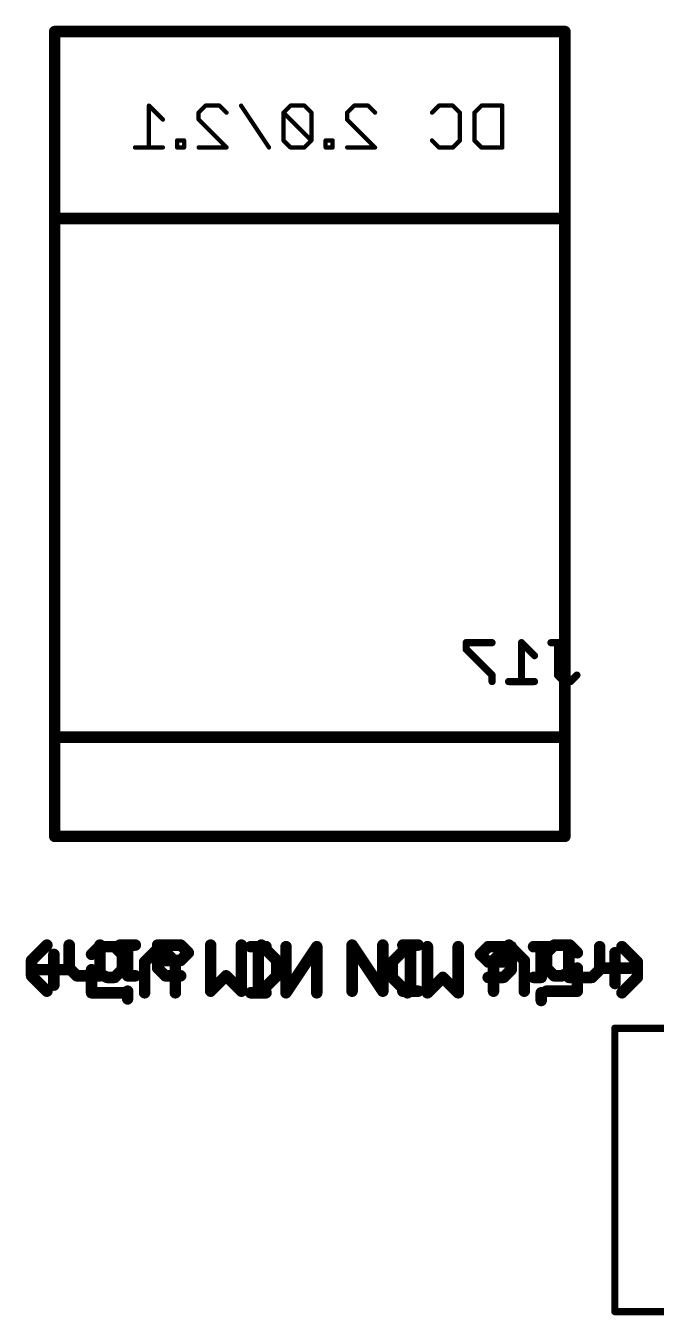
# Model space of a CAD drawing. Extents: x 0 to 100, y 1 to 103.
# Drawn here: x 55.32 to 66.44, y 80.7 to 103.45 of the extents above; entities that cross this region are included whole.
import ezdxf

# ---------------------------------------------------------------- set-up
doc = ezdxf.new("R2010")
doc.units = 0
for name, color, linetype in [('22', 253, 'CONTINUOUS'), ('24', 7, 'CONTINUOUS'), ('26', 253, 'CONTINUOUS'), ('27', 253, 'CONTINUOUS'), ('28', 253, 'CONTINUOUS'), ('52', 253, 'CONTINUOUS')]:
    doc.layers.add(name, color=color, linetype=linetype)

msp = doc.modelspace()

# ---------------------------------------------------------------- linework, layer by layer
at = {"layer": '22'}
for points, const_width in [([(55.8268, 100.0454), (55.8268, 89.1454)], 0.2032), ([(55.8268, 100.0454), (64.8268, 100.0454)], 0.2032), ([(64.8268, 100.0454), (64.8268, 94.9454)], 0.2032), ([(64.8268, 89.1454), (64.8268, 90.2454)], 0.2032), ([(55.8268, 89.1454), (57.7268, 89.1454)], 0.2032), ([(64.8268, 89.1454), (62.7268, 89.1454)], 0.2032), ([(65.7062, 85.7594), (85.7062, 85.7594)], 0.127), ([(65.7062, 80.7594), (65.7062, 85.7594)], 0.127), ([(85.7062, 80.7594), (65.7062, 80.7594)], 0.127)]:
    msp.add_lwpolyline(points, dxfattribs=dict(at, const_width=const_width))
for points, const_width in [([(55.8776, 100.0454, 1), (55.776, 100.0454)], 0.1016), ([(55.8268, 100.0962, 1), (55.8268, 99.9946)], 0.1016), ([(64.8776, 100.0454, 1), (64.776, 100.0454)], 0.1016), ([(64.8268, 99.9946, 1), (64.8268, 100.0962)], 0.1016), ([(64.776, 94.9454, 1), (64.8776, 94.9454)], 0.1016), ([(64.8776, 90.2454, 1), (64.776, 90.2454)], 0.1016), ([(55.8268, 89.1962, 1), (55.8268, 89.0946)], 0.1016), ([(55.776, 89.1454, 1), (55.8776, 89.1454)], 0.1016), ([(57.7268, 89.0946, 1), (57.7268, 89.1962)], 0.1016), ([(62.7268, 89.1962, 1), (62.7268, 89.0946)], 0.1016), ([(64.776, 89.1454, 1), (64.8776, 89.1454)], 0.1016), ([(64.8268, 89.0946, 1), (64.8268, 89.1962)], 0.1016), ([(65.7062, 85.7912, 1), (65.7062, 85.7276)], 0.0635), ([(65.738, 85.7594, 1), (65.6745, 85.7594)], 0.0635), ([(65.7062, 80.7912, 1), (65.7062, 80.7276)], 0.0635), ([(65.6745, 80.7594, 1), (65.738, 80.7594)], 0.0635)]:
    msp.add_lwpolyline(points, format="xyb", dxfattribs=dict(at, const_width=const_width))
at = {"layer": '24'}
msp.add_point((60.3268, 103.3454), dxfattribs=at)
at = {"layer": '26', "const_width": 0.127}
for points in [[(63.5417, 92.5625), (63.0841, 92.5625)], [(63.0841, 92.5625), (63.0841, 92.4481)], [(64.2901, 92.3337), (64.0613, 92.5625)], [(64.0613, 92.5625), (64.0613, 91.8761)], [(64.8098, 92.5625), (64.581, 92.5625)], [(64.6954, 91.9905), (64.6954, 92.5625)], [(63.0841, 92.4481), (63.5417, 91.9905)], [(63.5417, 91.9905), (63.5417, 91.8761)], [(64.2901, 91.8761), (63.8325, 91.8761)], [(64.8098, 91.8761), (64.6954, 91.9905)], [(64.9241, 91.8761), (64.8098, 91.8761)], [(65.0385, 91.9905), (64.9241, 91.8761)]]:
    msp.add_lwpolyline(points, dxfattribs=at)
at = {"layer": '26', "const_width": 0.0635}
for points in [[(63.0841, 92.5942, 1), (63.0841, 92.5307)], [(63.1159, 92.5625, 1), (63.0524, 92.5625)], [(63.5417, 92.5307, 1), (63.5417, 92.5942)], [(64.0931, 92.5625, 1), (64.0296, 92.5625)], [(64.0838, 92.5849, 1), (64.0389, 92.54)], [(64.581, 92.5942, 1), (64.581, 92.5307)], [(64.7271, 92.5625, 1), (64.6636, 92.5625)], [(64.8098, 92.5307, 1), (64.8098, 92.5942)], [(63.0524, 92.4481, 1), (63.1159, 92.4481)], [(63.1066, 92.4705, 1), (63.0617, 92.4256)], [(64.2677, 92.3112, 1), (64.3126, 92.3561)], [(63.5735, 91.9905, 1), (63.51, 91.9905)], [(63.5193, 91.968, 1), (63.5642, 92.0129)], [(63.8325, 91.9079, 1), (63.8325, 91.8444)], [(64.2901, 91.8444, 1), (64.2901, 91.9079)], [(64.7178, 92.0129, 1), (64.6729, 91.968)], [(64.6636, 91.9905, 1), (64.7271, 91.9905)], [(64.8098, 91.9079, 1), (64.8098, 91.8444)], [(64.7873, 91.8536, 1), (64.8322, 91.8986)], [(64.9017, 91.8986, 1), (64.9466, 91.8536)], [(64.9241, 91.8444, 1), (64.9241, 91.9079)], [(65.061, 91.968, 1), (65.0161, 92.0129)], [(63.51, 91.8761, 1), (63.5735, 91.8761)], [(64.0296, 91.8761, 1), (64.0931, 91.8761)]]:
    msp.add_lwpolyline(points, format="xyb", dxfattribs=at)
at = {"layer": '27', "const_width": 0.2032}
for points in [[(55.6901, 87.2266), (55.4189, 86.9554)], [(56.0833, 86.8199), (56.0833, 87.2266)], [(56.6256, 87.2266), (56.6256, 86.6843)], [(57.2493, 87.2266), (56.9781, 87.2266)], [(57.1137, 86.6843), (57.1137, 87.2266)], [(57.6425, 86.8199), (57.6425, 87.2266)], [(57.6425, 87.2266), (58.0492, 87.2266)], [(58.0492, 87.2266), (58.1848, 87.091)], [(58.1848, 87.091), (58.0492, 86.9554)], [(58.578, 86.4131), (58.578, 87.2266)], [(59.1203, 87.2266), (59.1203, 86.4131)], [(59.4728, 87.2266), (59.744, 86.9554)], [(61.615, 86.4131), (61.0727, 87.2266)], [(61.0727, 87.2266), (61.0727, 86.4131)], [(61.615, 87.2266), (61.615, 86.4131)], [(62.2387, 87.2266), (61.9676, 87.2266)], [(62.1031, 87.2266), (62.1031, 86.4131)], [(63.8386, 87.2266), (63.5674, 86.9554)], [(64.1098, 86.9554), (63.8386, 87.2266)], [(64.503, 87.091), (64.6385, 87.2266)], [(64.503, 86.8199), (64.503, 87.091)], [(64.6385, 87.2266), (64.9097, 87.2266)], [(64.9097, 87.2266), (65.0453, 87.091)], [(65.7096, 86.5487), (65.7096, 87.091)], [(55.4189, 86.9554), (55.4189, 86.6843)], [(56.2189, 86.6843), (56.0833, 86.8199)], [(58.0492, 86.9554), (57.6425, 86.9554)], [(57.7781, 86.6843), (57.6425, 86.8199)], [(59.744, 86.9554), (59.744, 86.6843)], [(63.5674, 86.9554), (63.5674, 86.4131)], [(64.1098, 86.4131), (64.1098, 86.9554)], [(64.6385, 86.6843), (64.503, 86.8199)], [(65.0453, 86.8199), (64.7741, 86.6843)], [(65.0453, 86.4131), (65.0453, 86.8199)], [(65.9808, 86.8199), (65.4385, 86.8199)], [(55.4189, 86.6843), (55.6901, 86.4131)], [(56.6256, 86.6843), (56.2189, 86.6843)], [(57.2493, 86.6843), (57.1137, 86.6843)], [(58.0492, 86.6843), (57.7781, 86.6843)], [(58.8492, 86.6843), (58.578, 86.4131)], [(59.1203, 86.4131), (58.8492, 86.6843)], [(59.744, 86.6843), (59.4728, 86.4131)], [(64.7741, 86.6843), (64.6385, 86.6843)], [(57.1137, 86.2775), (57.1137, 86.4131)], [(62.2387, 86.4131), (61.9676, 86.4131)], [(64.503, 86.4131), (65.0453, 86.4131)]]:
    msp.add_lwpolyline(points, dxfattribs=at)
at = {"layer": '27', "const_width": 0.1016}
for points in [[(55.726, 87.1907, 1), (55.6542, 87.2625)], [(56.1341, 87.2266, 1), (56.0325, 87.2266)], [(56.6764, 87.2266, 1), (56.5748, 87.2266)], [(56.9781, 87.2774, 1), (56.9781, 87.1758)], [(57.1645, 87.2266, 1), (57.0629, 87.2266)], [(57.2493, 87.1758, 1), (57.2493, 87.2774)], [(57.6933, 87.2266, 1), (57.5917, 87.2266)], [(57.6425, 87.2774, 1), (57.6425, 87.1758)], [(58.0852, 87.2625, 1), (58.0133, 87.1907)], [(58.0492, 87.1758, 1), (58.0492, 87.2774)], [(58.2207, 87.0551, 1), (58.1489, 87.1269)], [(58.1489, 87.0551, 1), (58.2207, 87.1269)], [(58.6288, 87.2266, 1), (58.5272, 87.2266)], [(59.1711, 87.2266, 1), (59.0695, 87.2266)], [(59.5088, 87.2625, 1), (59.4369, 87.1907)], [(61.1235, 87.2266, 1), (61.0219, 87.2266)], [(61.115, 87.2548, 1), (61.0305, 87.1984)], [(61.6658, 87.2266, 1), (61.5642, 87.2266)], [(61.9676, 87.2774, 1), (61.9676, 87.1758)], [(62.1539, 87.2266, 1), (62.0523, 87.2266)], [(62.2387, 87.1758, 1), (62.2387, 87.2774)], [(63.8745, 87.2625, 1), (63.8027, 87.1907)], [(63.8745, 87.1907, 1), (63.8027, 87.2625)], [(64.467, 87.1269, 1), (64.5389, 87.0551)], [(64.5538, 87.091, 1), (64.4522, 87.091)], [(64.6385, 87.2774, 1), (64.6385, 87.1758)], [(64.6745, 87.1907, 1), (64.6026, 87.2625)], [(64.9456, 87.2625, 1), (64.8738, 87.1907)], [(64.9097, 87.1758, 1), (64.9097, 87.2774)], [(65.0094, 87.0551, 1), (65.0812, 87.1269)], [(65.7604, 87.091, 1), (65.6588, 87.091)], [(55.4697, 86.9554, 1), (55.3681, 86.9554)], [(55.383, 86.9914, 1), (55.4549, 86.9195)], [(56.1192, 86.8558, 1), (56.0474, 86.7839)], [(57.6425, 87.0062, 1), (57.6425, 86.9046)], [(57.6784, 86.8558, 1), (57.6066, 86.7839)], [(58.0133, 86.9914, 1), (58.0852, 86.9195)], [(58.0492, 86.9046, 1), (58.0492, 87.0062)], [(59.7948, 86.9554, 1), (59.6932, 86.9554)], [(59.7081, 86.9195, 1), (59.7799, 86.9914)], [(63.6182, 86.9554, 1), (63.5166, 86.9554)], [(63.5315, 86.9914, 1), (63.6034, 86.9195)], [(64.1606, 86.9554, 1), (64.059, 86.9554)], [(64.0738, 86.9195, 1), (64.1457, 86.9914)], [(64.5389, 86.8558, 1), (64.467, 86.7839)], [(65.0961, 86.8199, 1), (64.9945, 86.8199)], [(65.068, 86.7744, 1), (65.0226, 86.8653)], [(65.4385, 86.8707, 1), (65.4385, 86.7691)], [(65.9808, 86.7691, 1), (65.9808, 86.8707)], [(55.4549, 86.7202, 1), (55.383, 86.6484)], [(55.3681, 86.6843, 1), (55.4697, 86.6843)], [(56.0325, 86.8199, 1), (56.1341, 86.8199)], [(56.2189, 86.7351, 1), (56.2189, 86.6335)], [(56.1829, 86.6484, 1), (56.2548, 86.7202)], [(56.5748, 86.6843, 1), (56.6764, 86.6843)], [(56.6256, 86.6335, 1), (56.6256, 86.7351)], [(57.1137, 86.7351, 1), (57.1137, 86.6335)], [(57.0629, 86.6843, 1), (57.1645, 86.6843)], [(57.2493, 86.6335, 1), (57.2493, 86.7351)], [(57.5917, 86.8199, 1), (57.6933, 86.8199)], [(57.7781, 86.7351, 1), (57.7781, 86.6335)], [(57.7421, 86.6484, 1), (57.814, 86.7202)], [(58.0492, 86.6335, 1), (58.0492, 86.7351)], [(58.8851, 86.7202, 1), (58.8132, 86.6484)], [(58.8851, 86.6484, 1), (58.8132, 86.7202)], [(59.6932, 86.6843, 1), (59.7948, 86.6843)], [(59.7799, 86.6484, 1), (59.7081, 86.7202)], [(64.4522, 86.8199, 1), (64.5538, 86.8199)], [(64.6385, 86.7351, 1), (64.6385, 86.6335)], [(64.6026, 86.6484, 1), (64.6745, 86.7202)], [(64.7514, 86.7297, 1), (64.7968, 86.6388)], [(64.7741, 86.6335, 1), (64.7741, 86.7351)], [(55.6542, 86.3772, 1), (55.726, 86.449)], [(57.1645, 86.4131, 1), (57.0629, 86.4131)], [(58.5421, 86.449, 1), (58.6139, 86.3772)], [(58.5272, 86.4131, 1), (58.6288, 86.4131)], [(59.0695, 86.4131, 1), (59.1711, 86.4131)], [(59.0844, 86.3772, 1), (59.1563, 86.449)], [(59.4369, 86.449, 1), (59.5088, 86.3772)], [(61.0219, 86.4131, 1), (61.1235, 86.4131)], [(61.5642, 86.4131, 1), (61.6658, 86.4131)], [(61.5728, 86.3849, 1), (61.6573, 86.4413)], [(61.9676, 86.4639, 1), (61.9676, 86.3623)], [(62.0523, 86.4131, 1), (62.1539, 86.4131)], [(62.2387, 86.3623, 1), (62.2387, 86.4639)], [(63.5166, 86.4131, 1), (63.6182, 86.4131)], [(64.059, 86.4131, 1), (64.1606, 86.4131)], [(64.503, 86.4639, 1), (64.503, 86.3623)], [(64.9945, 86.4131, 1), (65.0961, 86.4131)], [(65.0453, 86.3623, 1), (65.0453, 86.4639)], [(65.6588, 86.5487, 1), (65.7604, 86.5487)], [(57.0629, 86.2775, 1), (57.1645, 86.2775)]]:
    msp.add_lwpolyline(points, format="xyb", dxfattribs=at)
at = {"layer": '28', "const_width": 0.2032}
for points in [[(55.813, 86.5205), (55.813, 87.0628)], [(56.6129, 87.1984), (56.4773, 87.0628)], [(56.8841, 87.1984), (56.6129, 87.1984)], [(57.0196, 87.0628), (56.8841, 87.1984)], [(57.0196, 86.7917), (57.0196, 87.0628)], [(57.4128, 86.9272), (57.684, 87.1984)], [(57.684, 87.1984), (57.9552, 86.9272)], [(59.2839, 87.1984), (59.555, 87.1984)], [(59.4195, 87.1984), (59.4195, 86.3849)], [(59.9076, 87.1984), (59.9076, 86.3849)], [(59.9076, 86.3849), (60.4499, 87.1984)], [(60.4499, 87.1984), (60.4499, 86.3849)], [(62.0498, 87.1984), (61.7786, 86.9272)], [(62.4023, 87.1984), (62.4023, 86.3849)], [(62.9446, 86.3849), (62.9446, 87.1984)], [(63.4734, 87.1984), (63.3378, 87.0628)], [(63.3378, 87.0628), (63.4734, 86.9272)], [(63.8801, 87.1984), (63.4734, 87.1984)], [(63.8801, 86.7917), (63.8801, 87.1984)], [(64.2733, 87.1984), (64.5445, 87.1984)], [(64.4089, 86.6561), (64.4089, 87.1984)], [(64.897, 87.1984), (64.897, 86.6561)], [(65.4393, 86.7917), (65.4393, 87.1984)], [(65.8325, 87.1984), (66.1037, 86.9272)], [(57.4128, 86.3849), (57.4128, 86.9272)], [(57.9552, 86.9272), (57.9552, 86.3849)], [(61.7786, 86.9272), (61.7786, 86.6561)], [(63.4734, 86.9272), (63.8801, 86.9272)], [(66.1037, 86.9272), (66.1037, 86.6561)], [(55.5418, 86.7917), (56.0841, 86.7917)], [(56.4773, 86.3849), (56.4773, 86.7917)], [(56.4773, 86.7917), (56.7485, 86.6561)], [(56.7485, 86.6561), (56.8841, 86.6561)], [(56.8841, 86.6561), (57.0196, 86.7917)], [(61.7786, 86.6561), (62.0498, 86.3849)], [(62.4023, 86.3849), (62.6734, 86.6561)], [(62.6734, 86.6561), (62.9446, 86.3849)], [(63.4734, 86.6561), (63.7445, 86.6561)], [(63.7445, 86.6561), (63.8801, 86.7917)], [(64.2733, 86.6561), (64.4089, 86.6561)], [(64.897, 86.6561), (65.3037, 86.6561)], [(65.3037, 86.6561), (65.4393, 86.7917)], [(66.1037, 86.6561), (65.8325, 86.3849)], [(57.0196, 86.3849), (56.4773, 86.3849)], [(59.2839, 86.3849), (59.555, 86.3849)], [(64.4089, 86.2493), (64.4089, 86.3849)]]:
    msp.add_lwpolyline(points, dxfattribs=at)
at = {"layer": '28', "const_width": 0.1016}
for points in [[(55.8638, 87.0628, 1), (55.7622, 87.0628)], [(56.4414, 87.0987, 1), (56.5132, 87.0269)], [(56.6129, 87.2492, 1), (56.6129, 87.1476)], [(56.6488, 87.1625, 1), (56.577, 87.2343)], [(56.92, 87.2343, 1), (56.8481, 87.1625)], [(56.8841, 87.1476, 1), (56.8841, 87.2492)], [(57.0704, 87.0628, 1), (56.9688, 87.0628)], [(56.9837, 87.0269, 1), (57.0556, 87.0987)], [(57.7199, 87.2343, 1), (57.6481, 87.1625)], [(57.7199, 87.1625, 1), (57.6481, 87.2343)], [(59.2839, 87.2492, 1), (59.2839, 87.1476)], [(59.4703, 87.1984, 1), (59.3687, 87.1984)], [(59.555, 87.1476, 1), (59.555, 87.2492)], [(59.9584, 87.1984, 1), (59.8568, 87.1984)], [(60.5007, 87.1984, 1), (60.3991, 87.1984)], [(60.4921, 87.1702, 1), (60.4076, 87.2266)], [(62.0857, 87.1625, 1), (62.0138, 87.2343)], [(62.4531, 87.1984, 1), (62.3515, 87.1984)], [(62.9954, 87.1984, 1), (62.8938, 87.1984)], [(63.3737, 87.0987, 1), (63.3019, 87.0269)], [(63.3019, 87.0987, 1), (63.3737, 87.0269)], [(63.4734, 87.2492, 1), (63.4734, 87.1476)], [(63.5093, 87.1625, 1), (63.4374, 87.2343)], [(63.9309, 87.1984, 1), (63.8293, 87.1984)], [(63.8801, 87.1476, 1), (63.8801, 87.2492)], [(64.2733, 87.2492, 1), (64.2733, 87.1476)], [(64.4597, 87.1984, 1), (64.3581, 87.1984)], [(64.5445, 87.1476, 1), (64.5445, 87.2492)], [(64.9478, 87.1984, 1), (64.8462, 87.1984)], [(65.4901, 87.1984, 1), (65.3885, 87.1984)], [(65.8684, 87.2343, 1), (65.7966, 87.1625)], [(57.4636, 86.9272, 1), (57.362, 86.9272)], [(57.3769, 86.9632, 1), (57.4488, 86.8913)], [(58.006, 86.9272, 1), (57.9044, 86.9272)], [(57.9192, 86.8913, 1), (57.9911, 86.9632)], [(61.8294, 86.9272, 1), (61.7278, 86.9272)], [(61.7427, 86.9632, 1), (61.8145, 86.8913)], [(63.4734, 86.978, 1), (63.4734, 86.8764)], [(63.4374, 86.8913, 1), (63.5093, 86.9632)], [(63.8801, 86.8764, 1), (63.8801, 86.978)], [(66.1545, 86.9272, 1), (66.0529, 86.9272)], [(66.0677, 86.8913, 1), (66.1396, 86.9632)], [(55.5418, 86.8425, 1), (55.5418, 86.7409)], [(56.0841, 86.7409, 1), (56.0841, 86.8425)], [(56.5281, 86.7917, 1), (56.4265, 86.7917)], [(56.5, 86.8371, 1), (56.4546, 86.7462)], [(56.7485, 86.7069, 1), (56.7485, 86.6053)], [(56.7258, 86.6106, 1), (56.7712, 86.7015)], [(56.8481, 86.692, 1), (56.92, 86.6202)], [(56.8841, 86.6053, 1), (56.8841, 86.7069)], [(56.9688, 86.7917, 1), (57.0704, 86.7917)], [(57.0556, 86.7557, 1), (56.9837, 86.8276)], [(61.8145, 86.692, 1), (61.7427, 86.6202)], [(61.7278, 86.6561, 1), (61.8294, 86.6561)], [(62.7094, 86.692, 1), (62.6375, 86.6202)], [(62.7094, 86.6202, 1), (62.6375, 86.692)], [(63.4734, 86.7069, 1), (63.4734, 86.6053)], [(63.7086, 86.692, 1), (63.7805, 86.6202)], [(63.7445, 86.6053, 1), (63.7445, 86.7069)], [(63.8293, 86.7917, 1), (63.9309, 86.7917)], [(63.916, 86.7557, 1), (63.8442, 86.8276)], [(64.2733, 86.7069, 1), (64.2733, 86.6053)], [(64.3581, 86.6561, 1), (64.4597, 86.6561)], [(64.4089, 86.6053, 1), (64.4089, 86.7069)], [(64.897, 86.7069, 1), (64.897, 86.6053)], [(64.8462, 86.6561, 1), (64.9478, 86.6561)], [(65.2678, 86.692, 1), (65.3397, 86.6202)], [(65.3037, 86.6053, 1), (65.3037, 86.7069)], [(65.3885, 86.7917, 1), (65.4901, 86.7917)], [(65.4752, 86.7557, 1), (65.4034, 86.8276)], [(66.0529, 86.6561, 1), (66.1545, 86.6561)], [(66.1396, 86.6202, 1), (66.0677, 86.692)], [(55.7622, 86.5205, 1), (55.8638, 86.5205)], [(56.4773, 86.4357, 1), (56.4773, 86.3341)], [(57.0196, 86.3341, 1), (57.0196, 86.4357)], [(59.2839, 86.4357, 1), (59.2839, 86.3341)], [(59.555, 86.3341, 1), (59.555, 86.4357)], [(59.8653, 86.4131, 1), (59.9498, 86.3567)], [(62.0138, 86.349, 1), (62.0857, 86.4208)], [(62.3663, 86.4208, 1), (62.4382, 86.349)], [(62.9087, 86.349, 1), (62.9805, 86.4208)], [(64.4597, 86.3849, 1), (64.3581, 86.3849)], [(65.7966, 86.4208, 1), (65.8684, 86.349)], [(56.4265, 86.3849, 1), (56.5281, 86.3849)], [(57.362, 86.3849, 1), (57.4636, 86.3849)], [(57.9044, 86.3849, 1), (58.006, 86.3849)], [(59.3687, 86.3849, 1), (59.4703, 86.3849)], [(59.8568, 86.3849, 1), (59.9584, 86.3849)], [(60.3991, 86.3849, 1), (60.5007, 86.3849)], [(62.3515, 86.3849, 1), (62.4531, 86.3849)], [(62.8938, 86.3849, 1), (62.9954, 86.3849)], [(64.3581, 86.2493, 1), (64.4597, 86.2493)]]:
    msp.add_lwpolyline(points, format="xyb", dxfattribs=at)
at = {"layer": '52'}
for points, const_width in [([(55.8268, 100.0454), (55.8268, 103.3454)], 0.2032), ([(64.8268, 103.3454), (55.8268, 103.3454)], 0.2032), ([(64.8268, 103.3454), (64.8268, 100.0454)], 0.2032), ([(57.7351, 101.7922), (57.4894, 102.0379)], 0.0762), ([(57.4894, 102.0379), (57.4894, 101.3007)], 0.0762), ([(58.3663, 101.9151), (58.4891, 102.0379)], 0.0762), ([(58.3663, 101.7922), (58.3663, 101.9151)], 0.0762), ([(58.4891, 102.0379), (58.7349, 102.0379)], 0.0762), ([(58.7349, 102.0379), (58.8577, 101.9151)], 0.0762), ([(59.6062, 101.3007), (59.1147, 102.0379)], 0.0762), ([(59.986, 102.0379), (59.8631, 101.9151)], 0.0762), ([(59.8631, 101.9151), (59.8631, 101.4236)], 0.0762), ([(60.3546, 101.4236), (59.8631, 101.9151)], 0.0762), ([(60.2317, 102.0379), (59.986, 102.0379)], 0.0762), ([(60.3546, 101.9151), (60.2317, 102.0379)], 0.0762), ([(60.3546, 101.4236), (60.3546, 101.9151)], 0.0762), ([(60.9857, 101.9151), (61.1086, 102.0379)], 0.0762), ([(60.9857, 101.7922), (60.9857, 101.9151)], 0.0762), ([(61.1086, 102.0379), (61.3543, 102.0379)], 0.0762), ([(61.3543, 102.0379), (61.4772, 101.9151)], 0.0762), ([(62.4825, 101.9151), (62.6054, 102.0379)], 0.0762), ([(62.6054, 102.0379), (62.8512, 102.0379)], 0.0762), ([(62.8512, 102.0379), (62.974, 101.9151)], 0.0762), ([(62.974, 101.9151), (62.974, 101.4236)], 0.0762), ([(63.231, 101.9151), (63.3538, 102.0379)], 0.0762), ([(63.231, 101.4236), (63.231, 101.9151)], 0.0762), ([(63.3538, 102.0379), (63.7224, 102.0379)], 0.0762), ([(63.7224, 102.0379), (63.7224, 101.3007)], 0.0762), ([(58.8577, 101.3007), (58.3663, 101.7922)], 0.0762), ([(61.4772, 101.3007), (60.9857, 101.7922)], 0.0762), ([(57.7351, 101.3007), (57.2436, 101.3007)], 0.0762), ([(58.1093, 101.4236), (57.9865, 101.4236)], 0.0762), ([(57.9865, 101.4236), (57.9865, 101.3007)], 0.0762), ([(57.9865, 101.3007), (58.1093, 101.3007)], 0.0762), ([(58.1093, 101.3007), (58.1093, 101.4236)], 0.0762), ([(58.3663, 101.3007), (58.8577, 101.3007)], 0.0762), ([(59.8631, 101.4236), (59.986, 101.3007)], 0.0762), ([(59.986, 101.3007), (60.2317, 101.3007)], 0.0762), ([(60.2317, 101.3007), (60.3546, 101.4236)], 0.0762), ([(60.7288, 101.4236), (60.6059, 101.4236)], 0.0762), ([(60.6059, 101.4236), (60.6059, 101.3007)], 0.0762), ([(60.6059, 101.3007), (60.7288, 101.3007)], 0.0762), ([(60.7288, 101.3007), (60.7288, 101.4236)], 0.0762), ([(60.9857, 101.3007), (61.4772, 101.3007)], 0.0762), ([(62.6054, 101.3007), (62.4825, 101.4236)], 0.0762), ([(62.8512, 101.3007), (62.6054, 101.3007)], 0.0762), ([(62.974, 101.4236), (62.8512, 101.3007)], 0.0762), ([(63.3538, 101.3007), (63.231, 101.4236)], 0.0762), ([(63.7224, 101.3007), (63.3538, 101.3007)], 0.0762), ([(55.8268, 100.0454), (64.8268, 100.0454)], 0.2032), ([(55.8268, 100.0454), (55.8268, 90.8954)], 0.2032), ([(64.8268, 100.0454), (64.8268, 94.9954)], 0.2032), ([(64.8268, 94.9954), (64.8268, 94.9454)], 0.2032), ([(64.8268, 89.1454), (64.8268, 94.9954)], 0.2032), ([(55.8268, 90.8954), (55.8268, 89.1454)], 0.2032), ([(55.8268, 90.8954), (64.7268, 90.8954)], 0.2032), ([(55.8268, 89.1454), (62.9768, 89.1454)], 0.2032), ([(62.9768, 89.1454), (62.7268, 89.1454)], 0.2032), ([(64.8268, 89.1454), (62.9768, 89.1454)], 0.2032)]:
    msp.add_lwpolyline(points, dxfattribs=dict(at, const_width=const_width))
for points, const_width in [([(55.8776, 103.3454, 1), (55.776, 103.3454)], 0.1016), ([(55.8268, 103.3962, 1), (55.8268, 103.2946)], 0.1016), ([(64.8776, 103.3454, 1), (64.776, 103.3454)], 0.1016), ([(64.8268, 103.2946, 1), (64.8268, 103.3962)], 0.1016), ([(57.5028, 102.0514, 1), (57.4759, 102.0245)], 0.0381), ([(57.5084, 102.0379, 1), (57.4703, 102.0379)], 0.0381), ([(58.3853, 101.9151, 1), (58.3472, 101.9151)], 0.0381), ([(58.3528, 101.9285, 1), (58.3797, 101.9016)], 0.0381), ([(58.4891, 102.057, 1), (58.4891, 102.0189)], 0.0381), ([(58.5026, 102.0245, 1), (58.4757, 102.0514)], 0.0381), ([(58.7483, 102.0514, 1), (58.7214, 102.0245)], 0.0381), ([(58.7349, 102.0189, 1), (58.7349, 102.057)], 0.0381), ([(58.8443, 101.9016, 1), (58.8712, 101.9285)], 0.0381), ([(59.1305, 102.0485, 1), (59.0988, 102.0274)], 0.0381), ([(59.8821, 101.9151, 1), (59.844, 101.9151)], 0.0381), ([(59.8766, 101.9285, 1), (59.8496, 101.9016)], 0.0381), ([(59.8496, 101.9285, 1), (59.8766, 101.9016)], 0.0381), ([(59.986, 102.057, 1), (59.986, 102.0189)], 0.0381), ([(59.9994, 102.0245, 1), (59.9725, 102.0514)], 0.0381), ([(60.2452, 102.0514, 1), (60.2182, 102.0245)], 0.0381), ([(60.2317, 102.0189, 1), (60.2317, 102.057)], 0.0381), ([(60.3736, 101.9151, 1), (60.3355, 101.9151)], 0.0381), ([(60.3411, 101.9016, 1), (60.368, 101.9285)], 0.0381), ([(60.9722, 101.9285, 1), (60.9992, 101.9016)], 0.0381), ([(61.0048, 101.9151, 1), (60.9667, 101.9151)], 0.0381), ([(61.1086, 102.057, 1), (61.1086, 102.0189)], 0.0381), ([(61.1221, 102.0245, 1), (61.0951, 102.0514)], 0.0381), ([(61.3678, 102.0514, 1), (61.3409, 102.0245)], 0.0381), ([(61.3543, 102.0189, 1), (61.3543, 102.057)], 0.0381), ([(61.4637, 101.9016, 1), (61.4907, 101.9285)], 0.0381), ([(62.4691, 101.9285, 1), (62.496, 101.9016)], 0.0381), ([(62.6054, 102.057, 1), (62.6054, 102.0189)], 0.0381), ([(62.6189, 102.0245, 1), (62.5919, 102.0514)], 0.0381), ([(62.8646, 102.0514, 1), (62.8377, 102.0245)], 0.0381), ([(62.8512, 102.0189, 1), (62.8512, 102.057)], 0.0381), ([(62.9931, 101.9151, 1), (62.955, 101.9151)], 0.0381), ([(62.9606, 101.9016, 1), (62.9875, 101.9285)], 0.0381), ([(63.25, 101.9151, 1), (63.2119, 101.9151)], 0.0381), ([(63.2175, 101.9285, 1), (63.2444, 101.9016)], 0.0381), ([(63.3538, 102.057, 1), (63.3538, 102.0189)], 0.0381), ([(63.3673, 102.0245, 1), (63.3404, 102.0514)], 0.0381), ([(63.7415, 102.0379, 1), (63.7034, 102.0379)], 0.0381), ([(63.7224, 102.0189, 1), (63.7224, 102.057)], 0.0381), ([(57.7216, 101.7787, 1), (57.7486, 101.8057)], 0.0381), ([(58.3797, 101.8057, 1), (58.3528, 101.7787)], 0.0381), ([(58.3472, 101.7922, 1), (58.3853, 101.7922)], 0.0381), ([(60.9992, 101.8057, 1), (60.9722, 101.7787)], 0.0381), ([(60.9667, 101.7922, 1), (61.0048, 101.7922)], 0.0381), ([(57.2436, 101.3197, 1), (57.2436, 101.2817)], 0.0381), ([(57.4703, 101.3007, 1), (57.5084, 101.3007)], 0.0381), ([(57.7351, 101.2817, 1), (57.7351, 101.3197)], 0.0381), ([(58.0055, 101.4236, 1), (57.9674, 101.4236)], 0.0381), ([(57.9674, 101.3007, 1), (58.0055, 101.3007)], 0.0381), ([(57.9865, 101.4426, 1), (57.9865, 101.4045)], 0.0381), ([(57.9865, 101.3197, 1), (57.9865, 101.2817)], 0.0381), ([(58.1284, 101.4236, 1), (58.0903, 101.4236)], 0.0381), ([(58.0903, 101.3007, 1), (58.1284, 101.3007)], 0.0381), ([(58.1093, 101.4045, 1), (58.1093, 101.4426)], 0.0381), ([(58.1093, 101.2817, 1), (58.1093, 101.3197)], 0.0381), ([(58.3663, 101.3197, 1), (58.3663, 101.2817)], 0.0381), ([(58.8443, 101.2872, 1), (58.8712, 101.3142)], 0.0381), ([(58.8577, 101.2817, 1), (58.8577, 101.3197)], 0.0381), ([(59.5903, 101.2901, 1), (59.622, 101.3113)], 0.0381), ([(59.8766, 101.437, 1), (59.8496, 101.4101)], 0.0381), ([(59.844, 101.4236, 1), (59.8821, 101.4236)], 0.0381), ([(59.986, 101.3197, 1), (59.986, 101.2817)], 0.0381), ([(59.9725, 101.2872, 1), (59.9994, 101.3142)], 0.0381), ([(60.2182, 101.3142, 1), (60.2452, 101.2872)], 0.0381), ([(60.2317, 101.2817, 1), (60.2317, 101.3197)], 0.0381), ([(60.3355, 101.4236, 1), (60.3736, 101.4236)], 0.0381), ([(60.368, 101.4101, 1), (60.3411, 101.437)], 0.0381), ([(60.3411, 101.4101, 1), (60.368, 101.437)], 0.0381), ([(60.625, 101.4236, 1), (60.5869, 101.4236)], 0.0381), ([(60.6059, 101.4426, 1), (60.6059, 101.4045)], 0.0381), ([(60.6059, 101.3197, 1), (60.6059, 101.2817)], 0.0381), ([(60.5869, 101.3007, 1), (60.625, 101.3007)], 0.0381), ([(60.7478, 101.4236, 1), (60.7097, 101.4236)], 0.0381), ([(60.7097, 101.3007, 1), (60.7478, 101.3007)], 0.0381), ([(60.7288, 101.4045, 1), (60.7288, 101.4426)], 0.0381), ([(60.7288, 101.2817, 1), (60.7288, 101.3197)], 0.0381), ([(60.9857, 101.3197, 1), (60.9857, 101.2817)], 0.0381), ([(61.4637, 101.2872, 1), (61.4907, 101.3142)], 0.0381), ([(61.4772, 101.2817, 1), (61.4772, 101.3197)], 0.0381), ([(62.496, 101.437, 1), (62.4691, 101.4101)], 0.0381), ([(62.6054, 101.3197, 1), (62.6054, 101.2817)], 0.0381), ([(62.5919, 101.2872, 1), (62.6189, 101.3142)], 0.0381), ([(62.8377, 101.3142, 1), (62.8646, 101.2872)], 0.0381), ([(62.8512, 101.2817, 1), (62.8512, 101.3197)], 0.0381), ([(62.955, 101.4236, 1), (62.9931, 101.4236)], 0.0381), ([(62.9875, 101.4101, 1), (62.9606, 101.437)], 0.0381), ([(63.2119, 101.4236, 1), (63.25, 101.4236)], 0.0381), ([(63.2444, 101.437, 1), (63.2175, 101.4101)], 0.0381), ([(63.3538, 101.3197, 1), (63.3538, 101.2817)], 0.0381), ([(63.3404, 101.2872, 1), (63.3673, 101.3142)], 0.0381), ([(63.7034, 101.3007, 1), (63.7415, 101.3007)], 0.0381), ([(63.7224, 101.2817, 1), (63.7224, 101.3197)], 0.0381), ([(55.8268, 100.0962, 1), (55.8268, 99.9946)], 0.1016), ([(55.8776, 100.0454, 1), (55.776, 100.0454)], 0.1016), ([(64.8776, 100.0454, 1), (64.776, 100.0454)], 0.1016), ([(64.8268, 99.9946, 1), (64.8268, 100.0962)], 0.1016), ([(55.776, 100.0454, 1), (55.8776, 100.0454)], 0.1016), ([(64.776, 100.0454, 1), (64.8776, 100.0454)], 0.1016), ([(64.8776, 94.9954, 1), (64.776, 94.9954)], 0.1016), ([(64.8776, 94.9954, 1), (64.776, 94.9954)], 0.1016), ([(64.776, 94.9954, 1), (64.8776, 94.9954)], 0.1016), ([(64.776, 94.9454, 1), (64.8776, 94.9454)], 0.1016), ([(55.8776, 90.8954, 1), (55.776, 90.8954)], 0.1016), ([(55.8268, 90.9462, 1), (55.8268, 90.8446)], 0.1016), ([(55.776, 90.8954, 1), (55.8776, 90.8954)], 0.1016), ([(64.7268, 90.8446, 1), (64.7268, 90.9462)], 0.1016), ([(55.8268, 89.1962, 1), (55.8268, 89.0946)], 0.1016), ([(55.776, 89.1454, 1), (55.8776, 89.1454)], 0.1016), ([(62.7268, 89.1962, 1), (62.7268, 89.0946)], 0.1016), ([(62.9768, 89.1962, 1), (62.9768, 89.0946)], 0.1016), ([(62.9768, 89.0946, 1), (62.9768, 89.1962)], 0.1016), ([(62.9768, 89.0946, 1), (62.9768, 89.1962)], 0.1016), ([(64.776, 89.1454, 1), (64.8776, 89.1454)], 0.1016), ([(64.8268, 89.0946, 1), (64.8268, 89.1962)], 0.1016)]:
    msp.add_lwpolyline(points, format="xyb", dxfattribs=dict(at, const_width=const_width))

doc.saveas('drawing.dxf')
